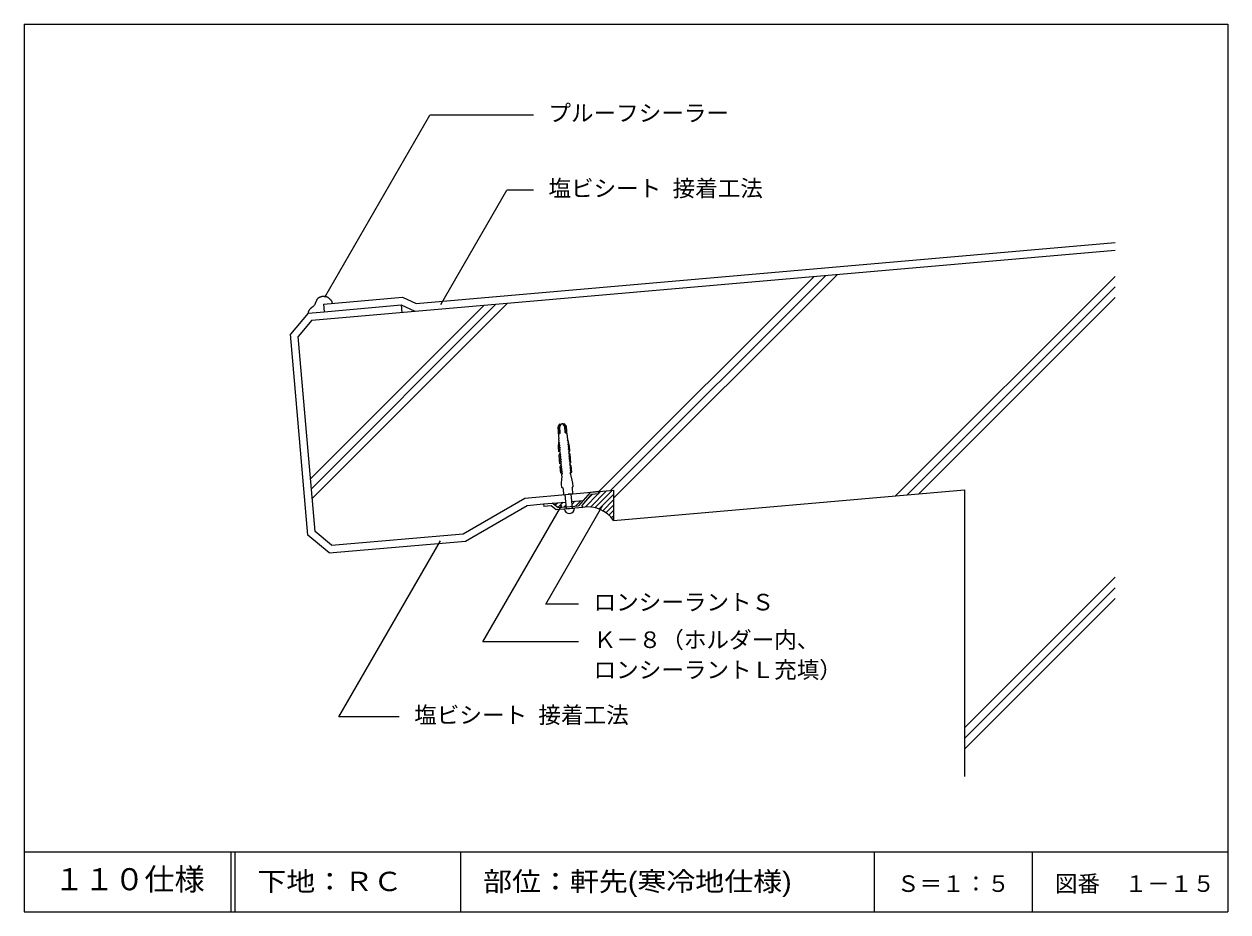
# Model space of a CAD drawing. Units: millimetres, scale not verified. Extents: x -443 to 357, y -627 to 603.
# Drawn here: x -443 to 357, y -627 to -37 of the extents above; entities that cross this region are included whole.
import ezdxf
from ezdxf.enums import TextEntityAlignment as Align

# ---------------------------------------------------------------- set-up
doc = ezdxf.new("R2010")
doc.units = ezdxf.units.MM
doc.header["$LTSCALE"] = 5
for name, color, linetype in [('2-2_in line', 7, 'Continuous'), ('2-4_out line', 2, 'Continuous'), ('2-6_鋼板・アングル', 2, 'Continuous'), ('2-7_ビス', 7, 'Continuous'), ('2-A_moji', 7, 'Continuous'), ('2-D_ハッチ他', 4, 'Continuous'), ('2-E_con他', 4, 'Continuous'), ('F-2', 7, 'Continuous'), ('F-5', 6, 'Continuous'), ('F-7', 1, 'Continuous'), ('F-A', 7, 'Continuous')]:
    doc.layers.add(name, color=color, linetype=linetype)
doc.styles.add('HG丸ｺﾞｼｯｸM-PRO', font='')
doc.styles.add('ＭＳ ゴシック', font='')
doc.styles.get('HG丸ｺﾞｼｯｸM-PRO').set_extended_font_data('HG丸ｺﾞｼｯｸM-PRO')
doc.styles.get('ＭＳ ゴシック').set_extended_font_data('MS Gothic')

msp = doc.modelspace()

# ---------------------------------------------------------------- linework, layer by layer
at = {"layer": '2-2_in line'}
for p, q in [((-251.61, -233.573), (282.169, -186.874)), ((-243.401, -227.836), (-192.274, -223.363)), ((-192.274, -223.363), (-191.838, -228.344)), ((-192.274, -223.363), (-183.211, -227.589)), ((-251.61, -233.573), (-260.7, -244.407)), ((-249.37, -373.912), (-260.7, -244.407)), ((-51.113, -346.529), (-51.113, -366.605)), ((-91.935, -355.119), (-82.832, -354.323)), ((-78.847, -353.974), (-71.347, -353.318)), ((-238.536, -383.003), (-249.37, -373.912)), ((-238.536, -383.003), (-151.113, -375.354))]:
    msp.add_line(p, q, dxfattribs=at)
for points in [[(-248.709, -220.8), (-248.804, -221.023), (-248.897, -221.246), (-248.988, -221.47), (-249.08, -221.695), (-249.172, -221.92), (-249.226, -222.05), (-249.299, -222.226), (-249.43, -222.528), (-249.568, -222.826), (-249.719, -223.117), (-249.883, -223.399), (-250.066, -223.669), (-250.181, -223.819), (-250.223, -223.87), (-250.297, -223.956), (-250.375, -224.04), (-250.454, -224.121), (-250.537, -224.2), (-250.622, -224.275), (-250.672, -224.318), (-250.757, -224.385), (-250.906, -224.494), (-251.059, -224.599), (-251.213, -224.702), (-251.367, -224.805), (-251.52, -224.911), (-251.606, -224.974), (-251.693, -225.041), (-251.839, -225.162), (-251.981, -225.288), (-252.12, -225.418), (-252.256, -225.55), (-252.391, -225.685), (-252.469, -225.763), (-252.566, -225.862), (-252.734, -226.032), (-252.899, -226.204), (-253.059, -226.38), (-253.214, -226.561)], [(-242.674, -217.763), (-242.886, -217.741), (-243.099, -217.727), (-243.223, -217.72), (-243.372, -217.715), (-243.63, -217.71), (-243.887, -217.714), (-244.143, -217.727), (-244.397, -217.751), (-244.649, -217.787), (-244.793, -217.814), (-244.899, -217.837), (-245.08, -217.882), (-245.261, -217.932), (-245.44, -217.986), (-245.62, -218.042), (-245.801, -218.098), (-245.906, -218.131), (-246.025, -218.166), (-246.232, -218.228), (-246.437, -218.292), (-246.638, -218.362), (-246.834, -218.442), (-247.024, -218.535), (-247.129, -218.596), (-247.224, -218.658), (-247.379, -218.775), (-247.527, -218.905), (-247.666, -219.045), (-247.796, -219.195), (-247.919, -219.351), (-247.987, -219.444), (-248.062, -219.554), (-248.184, -219.746), (-248.297, -219.943), (-248.403, -220.144), (-248.503, -220.347), (-248.599, -220.552), (-248.652, -220.672), (-248.709, -220.8)], [(-237.863, -222.333), (-237.893, -222.204), (-237.945, -221.982), (-238.002, -221.763), (-238.066, -221.547), (-238.141, -221.337), (-238.228, -221.132), (-238.285, -221.016), (-238.334, -220.928), (-238.426, -220.78), (-238.526, -220.636), (-238.633, -220.496), (-238.745, -220.36), (-238.862, -220.228), (-238.931, -220.152), (-239.013, -220.064), (-239.157, -219.915), (-239.303, -219.77), (-239.451, -219.627), (-239.601, -219.486), (-239.753, -219.347), (-239.842, -219.267), (-239.935, -219.183), (-240.097, -219.041), (-240.262, -218.902), (-240.429, -218.766), (-240.6, -218.634), (-240.775, -218.507), (-240.879, -218.436), (-240.973, -218.376), (-241.137, -218.275), (-241.304, -218.182), (-241.476, -218.095), (-241.651, -218.018), (-241.829, -217.949), (-241.934, -217.915), (-242.051, -217.88), (-242.256, -217.831), (-242.464, -217.792), (-242.674, -217.763)], [(-253.214, -226.561), (-253.362, -226.748), (-253.443, -226.859), (-253.489, -226.926), (-253.566, -227.042), (-253.638, -227.162), (-253.706, -227.284), (-253.768, -227.408), (-253.824, -227.534), (-253.853, -227.609), (-253.891, -227.714), (-253.947, -227.898), (-253.993, -228.086), (-254.031, -228.276), (-254.063, -228.468), (-254.092, -228.661), (-254.108, -228.773)], [(-151.113, -375.354), (-110.129, -351.692), (-51.113, -346.529)]]:
    msp.add_lwpolyline(points, dxfattribs=at)
at = {"layer": '2-4_out line'}
for p, q in [((-182.312, -222.492), (282.169, -181.855)), ((-243.837, -222.855), (-191.375, -218.265)), ((-243.837, -222.855), (-243.401, -227.836)), ((-191.375, -218.265), (-182.312, -222.492)), ((-254.108, -228.773), (-265.861, -242.78)), ((-254.108, -228.773), (-243.401, -227.836)), ((-51.113, -366.605), (182.169, -346.196)), ((182.169, -346.196), (182.169, -536.702)), ((-240.164, -388.164), (-149.573, -380.238))]:
    msp.add_line(p, q, dxfattribs=at)
for points in [[(-240.164, -388.164), (-254.17, -376.411), (-265.861, -242.78)], [(-149.573, -380.238), (-108.589, -356.576), (-97.608, -355.616)]]:
    msp.add_lwpolyline(points, dxfattribs=at)
msp.add_arc((-68.153, -378.139), 20.577, 34.09159, 99.78965, dxfattribs=at)
at = {"layer": '2-6_鋼板・アングル'}
for p, q in [((-66.683, -347.891), (-74.332, -356.791)), ((-65.919, -349.33), (-72.186, -356.604)), ((-60.982, -348.898), (-65.919, -349.33)), ((-97.608, -355.616), (-91.935, -355.119)), ((-97.608, -355.616), (-97.455, -357.359)), ((-92.473, -356.923), (-97.455, -357.359)), ((-89.246, -359.401), (-92.473, -356.923)), ((-88.188, -358.009), (-91.935, -355.119)), ((-71.652, -357.862), (-89.246, -359.401)), ((-88.188, -358.009), (-74.332, -356.791)), ((-71.509, -357.558), (-72.186, -356.604))]:
    msp.add_line(p, q, dxfattribs=at)
msp.add_lwpolyline([(-60.982, -348.898), (-61.113, -347.404), (-66.683, -347.891)], dxfattribs=at)
msp.add_arc((-71.656, -357.674), 0.188, 270.06592, 40.41195, dxfattribs=at)
at = {"layer": '2-7_ビス'}
for p, q in [((-87.508, -314.287), (-87.148, -313.428)), ((-81.194, -313.735), (-81.697, -312.951)), ((-86.142, -329.894), (-86.142, -329.894)), ((-86.142, -329.894), (-86.142, -329.894)), ((-79.829, -329.342), (-79.829, -329.342)), ((-79.829, -329.342), (-79.829, -329.342)), ((-82.439, -358.806), (-83.267, -349.342)), ((-78.455, -358.457), (-79.283, -348.993)), ((-83.746, -358.92), (-77.148, -358.343))]:
    msp.add_line(p, q, dxfattribs=at)
for points in [[(-87.464, -310.476), (-87.983, -304.548), (-87.601, -303.86), (-86.716, -302.464), (-86.567, -302.451), (-87.477, -304.504), (-87.131, -308.46)], [(-86.55, -308.409), (-86.896, -304.453), (-85.986, -302.4), (-85.371, -302.347)], [(-83.158, -308.112), (-83.504, -304.156), (-84.756, -302.293), (-85.371, -302.347)], [(-81.899, -309.989), (-82.417, -304.061), (-82.913, -303.45), (-84.026, -302.229), (-84.175, -302.242), (-82.923, -304.105), (-82.577, -308.062)], [(-87.299, -313.193), (-87.433, -313.204), (-87.501, -312.424), (-87.352, -312.411), (-87.492, -310.809), (-87.485, -310.809)], [(-81.589, -312.693), (-81.456, -312.681), (-81.524, -311.901), (-81.673, -311.914), (-81.813, -310.312), (-81.82, -310.313)], [(-86.886, -321.02), (-87.422, -321.067), (-87.706, -317.831), (-87.508, -314.287), (-87.466, -314.763), (-87.157, -314.753)], [(-86.991, -314.987), (-87.368, -315.847), (-87.324, -316.323), (-87.002, -316.312)], [(-86.832, -316.545), (-87.222, -317.407), (-87.177, -317.883), (-86.842, -317.871)], [(-86.664, -318.103), (-87.07, -318.967), (-87.024, -319.442), (-86.675, -319.429)], [(-86.495, -319.661), (-86.929, -320.527), (-86.886, -321.02)], [(-81.581, -314.513), (-81.06, -315.296), (-81.021, -315.771), (-81.34, -315.817)], [(-81.467, -316.076), (-80.933, -316.857), (-80.895, -317.333), (-81.227, -317.379)], [(-80.637, -320.473), (-80.1, -320.426), (-80.384, -317.19), (-81.194, -313.735), (-81.153, -314.21), (-81.459, -314.254)], [(-81.362, -317.64), (-80.812, -318.419), (-80.775, -318.895), (-81.12, -318.943)], [(-81.258, -319.203), (-80.68, -319.98), (-80.637, -320.473)], [(-86.203, -328.823), (-86.74, -328.87), (-87.245, -323.095), (-86.825, -322.09)], [(-86.825, -322.09), (-86.78, -322.566), (-86.459, -322.555)], [(-86.279, -322.788), (-86.656, -323.648), (-86.614, -324.124), (-86.266, -324.111)], [(-86.085, -324.343), (-86.519, -325.209), (-86.478, -325.685), (-86.129, -325.672)], [(-85.949, -325.904), (-86.383, -326.77), (-86.341, -327.245), (-85.993, -327.232)], [(-85.812, -327.465), (-86.246, -328.33), (-86.203, -328.823)], [(-80.928, -322.319), (-80.407, -323.102), (-80.366, -323.577), (-80.711, -323.625)], [(-80.848, -323.885), (-80.271, -324.662), (-80.229, -325.138), (-80.574, -325.186)], [(-80.511, -321.538), (-80.473, -322.014), (-80.791, -322.059)], [(-80.712, -325.446), (-80.134, -326.223), (-80.093, -326.699), (-80.438, -326.746)], [(-80.575, -327.007), (-79.998, -327.784), (-79.954, -328.277)], [(-79.954, -328.277), (-79.418, -328.23), (-79.923, -322.454), (-80.511, -321.538)], [(-85.219, -335.028), (-86.194, -335.113), (-86.563, -330.896), (-86.147, -329.894), (-86.142, -329.894)], [(-86.142, -329.894), (-86.097, -330.369), (-85.779, -330.359)], [(-85.596, -330.591), (-85.973, -331.452), (-85.931, -331.927), (-85.583, -331.914)], [(-85.403, -332.147), (-85.836, -333.013), (-85.795, -333.488), (-85.446, -333.475)], [(-85.266, -333.708), (-85.7, -334.573), (-85.657, -335.066)], [(-84.62, -345.349), (-85.439, -344.593), (-85.622, -342.503), (-85.435, -338.353), (-85.23, -337.926), (-85.27, -337.929), (-85.428, -336.122), (-85.068, -335.263)], [(-80.245, -330.123), (-79.725, -330.905), (-79.683, -331.381), (-80.028, -331.428)], [(-80.166, -331.689), (-79.588, -332.466), (-79.546, -332.941), (-79.892, -332.989)], [(-79.829, -329.342), (-79.791, -329.818), (-80.105, -329.862)], [(-80.029, -333.249), (-79.451, -334.027), (-79.408, -334.519)], [(-78.643, -344.826), (-77.968, -343.939), (-78.151, -341.849), (-79.056, -337.795), (-79.332, -337.41), (-79.292, -337.406), (-79.451, -335.599), (-79.954, -334.815)], [(-79.846, -334.558), (-78.872, -334.472), (-79.24, -330.255), (-79.824, -329.341), (-79.829, -329.342)], [(-84.62, -345.349), (-84.263, -349.429), (-81.275, -349.168)], [(-78.643, -344.826), (-78.286, -348.906), (-81.275, -349.168)]]:
    msp.add_lwpolyline(points, dxfattribs=at)
msp.add_arc((-80.447, -358.631), 3.311, 185, 5, dxfattribs=at)
for centre, major_axis, start_param, end_param in [((-88.185, -310.574), (-0.07, 0.797), 4.3356773, 4.7570176), ((-86.841, -308.424), (-0.028, 0.32), 1.6025621, 4.7441547), ((-82.868, -308.077), (-0.028, 0.32), 1.5390306, 4.6806232), ((-81.172, -309.961), (-0.07, 0.797), 1.5261677, 1.947508), ((-87.297, -313.366), (-0.015, 0.173), 4.1060148, 6.2013378), ((-87.2, -314.981), (-0.02, 0.228), 4.6066597, 6.0519827), ((-87.041, -316.539), (-0.02, 0.228), 4.6066597, 6.0519827), ((-86.872, -318.097), (-0.02, 0.228), 4.6066597, 6.0519827), ((-86.704, -319.655), (-0.02, 0.228), 4.6066597, 6.0519827), ((-81.561, -312.864), (-0.015, 0.173), 0.0818475, 2.1771705), ((-81.377, -314.471), (-0.02, 0.228), 0.2312026, 1.6765256), ((-81.262, -316.034), (-0.02, 0.228), 0.2312026, 1.6765256), ((-81.158, -317.597), (-0.02, 0.228), 0.2312026, 1.6765256), ((-81.053, -319.161), (-0.02, 0.228), 0.2312026, 1.6765256), ((-86.893, -321.558), (-0.047, 0.534), 3.1858044, 6.2389735), ((-86.488, -322.782), (-0.02, 0.228), 4.6066597, 6.0519827), ((-86.294, -324.337), (-0.02, 0.228), 4.6066597, 6.0519827), ((-86.157, -325.898), (-0.02, 0.228), 4.6066597, 6.0519827), ((-86.021, -327.459), (-0.02, 0.228), 4.6066597, 6.0519827), ((-80.537, -321.002), (-0.047, 0.534), 0.0442118, 3.0973809), ((-80.723, -322.277), (-0.02, 0.228), 0.2312026, 1.6765256), ((-80.644, -323.843), (-0.02, 0.228), 0.2312026, 1.6765256), ((-80.507, -325.404), (-0.02, 0.228), 0.2312026, 1.6765256), ((-80.371, -326.964), (-0.02, 0.228), 0.2312026, 1.6765256), ((-86.21, -329.362), (-0.047, 0.534), 3.1858044, 6.2389735), ((-85.805, -330.585), (-0.02, 0.228), 4.6066597, 6.0519827), ((-85.611, -332.141), (-0.02, 0.228), 4.6066597, 6.0519827), ((-85.475, -333.702), (-0.02, 0.228), 4.6066597, 6.0519827), ((-85.215, -335.2), (-0.015, 0.171), 4.1203058, 6.2147054), ((-79.854, -328.806), (-0.047, 0.534), 0.0442118, 3.0973809), ((-80.041, -330.081), (-0.02, 0.228), 0.2312026, 1.6765256), ((-79.961, -331.646), (-0.02, 0.228), 0.2312026, 1.6765256), ((-79.825, -333.207), (-0.02, 0.228), 0.2312026, 1.6765256), ((-79.82, -334.728), (-0.015, 0.171), 0.06848, 2.1628795)]:
    msp.add_ellipse(centre, major_axis=major_axis, ratio=0.909574, start_param=start_param, end_param=end_param, dxfattribs=at)
at = {"layer": '2-A_moji'}
for p, q in [((-242.949, -218.074), (-173.129, -97.141)), ((-104.391, -97.141), (-173.129, -97.141)), ((-165.8, -223.154), (-121.914, -147.141)), ((-104.391, -147.141), (-121.914, -147.141)), ((-233.596, -497.141), (-165.999, -380.059)), ((-193.55, -497.141), (-233.596, -497.141))]:
    msp.add_line(p, q, dxfattribs=at)
for points in [[(-74.403, -447.141), (-137.926, -447.141), (-85.516, -356.365)], [(-74.403, -422.141), (-96.137, -422.141), (-58.161, -356.365)]]:
    msp.add_lwpolyline(points, dxfattribs=at)
at = {"layer": '2-D_ハッチ他'}
for p, q in [((-90.134, -356.508), (-88.44, -354.814)), ((-88.091, -358), (-84.565, -354.475)), ((-84.215, -357.659), (-82.674, -356.119)), ((-78.698, -355.678), (-76.816, -353.797)), ((-76.462, -356.978), (-72.942, -353.458))]:
    msp.add_line(p, q, dxfattribs=at)
at = {"layer": '2-E_con他'}
for p, q in [((-60.873, -347.383), (82.135, -204.375)), ((-53.124, -346.705), (89.884, -203.697)), ((-51.113, -351.765), (97.633, -203.019)), ((136.301, -350.209), (282.169, -204.341)), ((144.05, -349.531), (282.169, -211.412)), ((-252.429, -338.939), (-137.04, -223.55)), ((-251.861, -345.442), (-129.291, -222.872)), ((-251.292, -351.944), (-121.542, -222.194)), ((151.799, -348.853), (282.169, -218.483)), ((-70.064, -357.651), (-61.342, -348.93)), ((-69.907, -353.958), (-65.217, -349.269)), ((-66.506, -357.628), (-55.818, -346.94)), ((-63.449, -358.107), (-51.943, -346.601)), ((-61.008, -348.596), (-59.692, -347.279)), ((-60.747, -358.941), (-51.113, -349.306)), ((-58.329, -360.059), (-51.113, -352.842)), ((-56.156, -361.421), (-51.113, -356.377)), ((-54.208, -363.008), (-51.113, -359.913)), ((-52.476, -364.811), (-51.113, -363.449)), ((182.169, -504.341), (282.169, -404.341)), ((182.169, -511.412), (282.169, -411.412)), ((182.169, -518.483), (282.169, -418.483))]:
    msp.add_line(p, q, dxfattribs=at)
at = {"layer": 'F-2'}
for p, q in [((-152.831, -586.702), (-152.831, -626.702)), ((122.169, -586.702), (122.169, -626.702)), ((227.169, -586.702), (227.169, -626.702))]:
    msp.add_line(p, q, dxfattribs=at)
at = {"layer": 'F-5'}
for p, q in [((-442.831, -586.702), (357.169, -586.702)), ((-305.331, -586.702), (-305.331, -626.702)), ((-302.831, -586.702), (-302.831, -626.702))]:
    msp.add_line(p, q, dxfattribs=at)
at = {"layer": 'F-7'}
for p, q in [((-442.831, -36.702), (357.169, -36.702)), ((-442.831, -36.702), (-442.831, -626.702)), ((357.169, -36.702), (357.169, -626.702)), ((-442.831, -626.702), (357.169, -626.702))]:
    msp.add_line(p, q, dxfattribs=at)

# ---------------------------------------------------------------- texts
at = {"layer": '2-A_moji', "style": 'ＭＳ ゴシック'}
for s, p in [('プルーフシーラー', (-94.391, -104.641)), ('塩ビシート 接着工法', (-94.391, -154.641)), ('ロンシーラントＳ', (-64.403, -429.641)), ('Ｋ－８（ホルダー内、', (-64.403, -454.641)), ('ロンシーラントＬ充填）', (-64.403, -474.641)), ('塩ビシート 接着工法', (-183.55, -504.641))]:
    msp.add_text(s, height=11, dxfattribs=at).set_placement(p, align=Align.BOTTOM_LEFT)
at = {"layer": 'F-A', "style": 'HG丸ｺﾞｼｯｸM-PRO'}
for s, height, p in [('１１０仕様', 14.66, (-422.831, -616.702)), ('Ｓ＝１：５', 11, (137.169, -616.702)), ('図番', 11, (242.169, -616.702)), ('１－１５', 11, (288.587, -616.702))]:
    msp.add_text(s, height=height, dxfattribs=at).set_placement(p, align=Align.BOTTOM_LEFT)
at = {"layer": 'F-A', "style": 'HG丸ｺﾞｼｯｸM-PRO', "width": 1.1}
for s, p in [('下地：ＲＣ', (-287.831, -616.702)), ('部位：軒先(寒冷地仕様)', (-137.831, -616.702))]:
    msp.add_text(s, height=12.83, dxfattribs=at).set_placement(p, align=Align.BOTTOM_LEFT)

doc.saveas('drawing.dxf')
